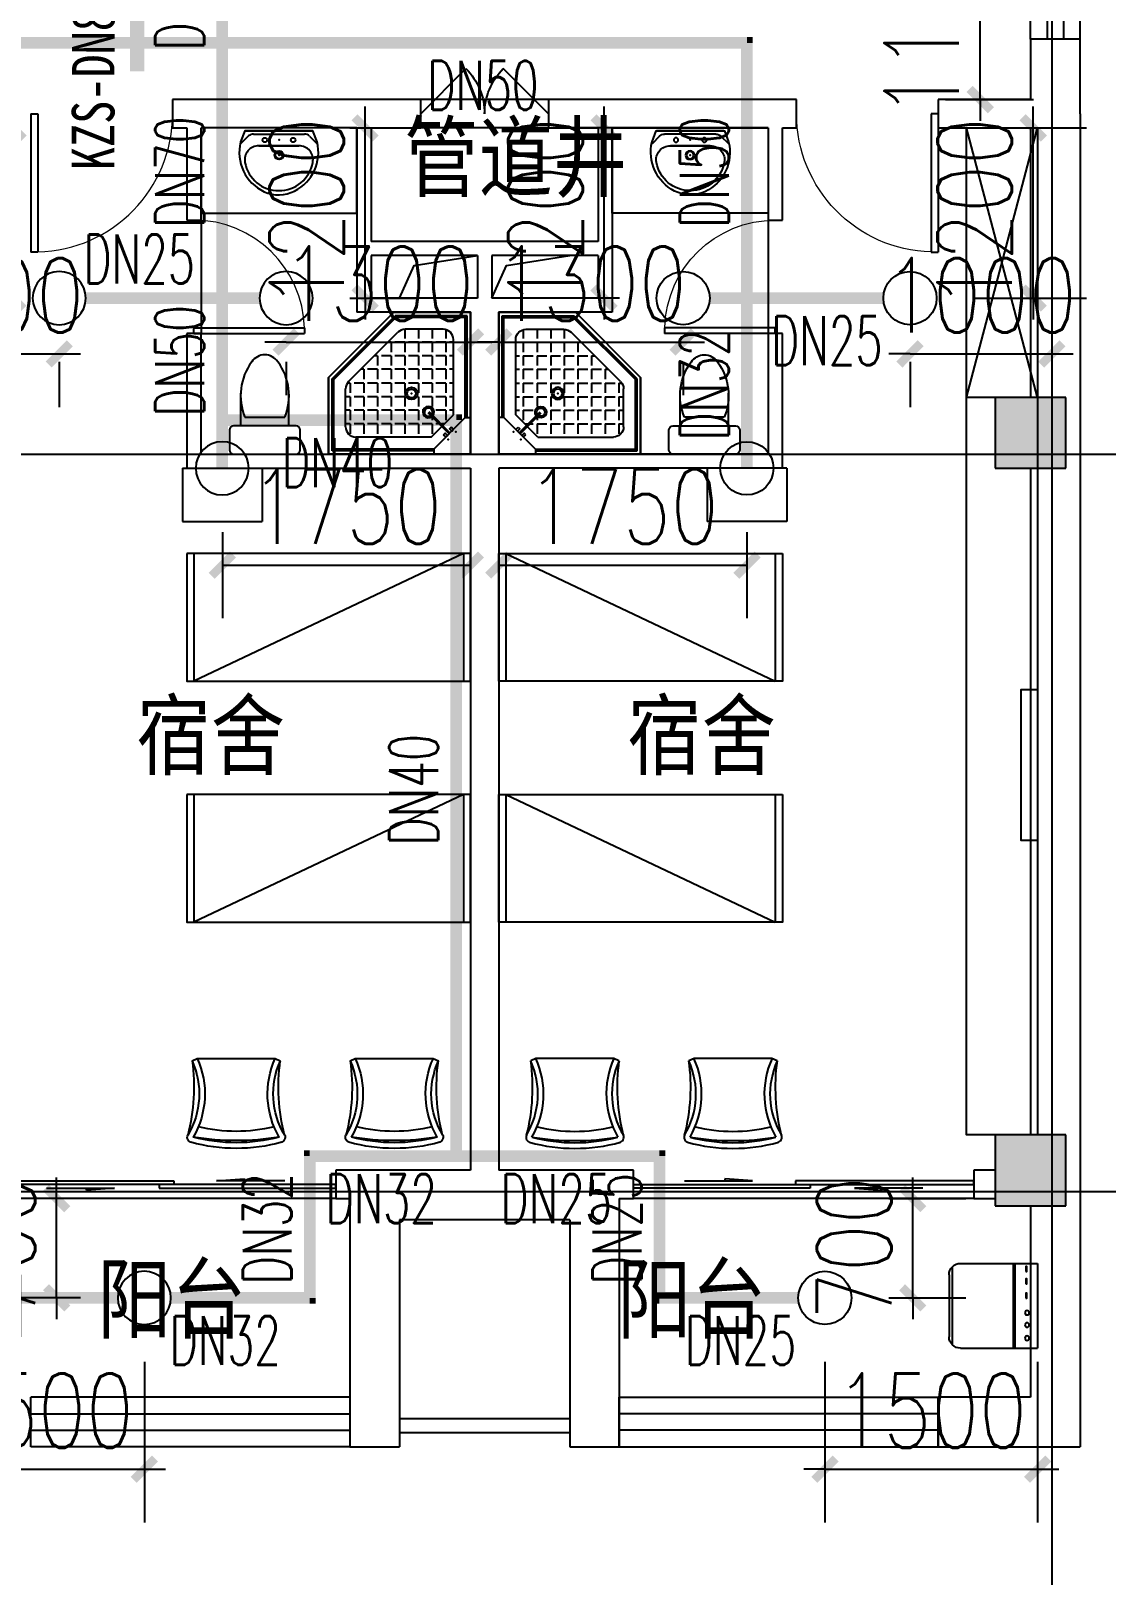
# Model space of a CAD drawing. Extents: x 0 to 2838408, y -923048 to 203859.
# Drawn here: x 2780763 to 2788346, y -689246 to -678357 of the extents above; entities that cross this region are included whole.
import ezdxf
from ezdxf.enums import TextEntityAlignment as Align

# ---------------------------------------------------------------- set-up
doc = ezdxf.new("R2010")
doc.units = 0
doc.header["$LTSCALE"] = 1000
for name, color, linetype in [('A-Fixt', 81, 'Continuous'), ('CLAYER', 7, 'Continuous'), ('COLUMN', 9, 'Continuous'), ('DOOR_FIRE', 4, 'Continuous'), ('DOTE', 8, 'Continuous'), ('E2-栏杆', 92, 'Continuous'), ('EQUIP_喷头', 7, 'Continuous'), ('PIPE-喷淋', 6, 'Continuous'), ('PUB_HATCH', 8, 'Continuous'), ('PUB_TEXT', 7, 'Continuous'), ('TEXT_喷淋', 7, 'Continuous'), ('TWT_DIM', 3, 'Continuous'), ('WALL', 9, 'Continuous'), ('WINDOW', 4, 'Continuous'), ('XREF', 8, 'Continuous'), ('抗震支吊架', 2, 'Continuous'), ('洁具', 213, 'Continuous'), ('配景', 3, 'Continuous')]:
    doc.layers.add(name, color=color, linetype=linetype)
doc.styles.add('_TCH_DIM_T3', font='SIMPLEX', dxfattribs={"width": 0.75, "bigfont": 'HZTXT'})
doc.styles.add('_TWT_PIPEDN', font='SIMPLEX', dxfattribs={"width": 0.8, "height": 2.3, "bigfont": 'HZTXT'})
doc.styles.add('kzcad', font='', dxfattribs={"width": 0.8})
doc.styles.get("Standard").update_dxf_attribs({"font": 'geniso.shx', "bigfont": 'hztxt.shx'})
doc.styles.get('kzcad').set_extended_font_data('SimSun')
doc.dimstyles.new('_TWT_ARCH&&150', dxfattribs={"dimtxt": 525, "dimasz": 150, "dimexe": 375, "dimexo": 450, "dimgap": 150, "dimtad": 1, "dimdec": 0, "dimzin": 0, "dimdsep": 46, "dimtxsty": '_TCH_DIM_T3', "dimblk": 'ARCHTICK', "dimcen": 0.09, "dimclrt": 7, "dimazin": 2, "dimtfac": 1, "dimtdec": 0, "dimtix": 1, "dimtmove": 2, "dimatfit": 3, "dimfxl": 1, "dimtolj": 1, "dimtzin": 0, "dimarcsym": 0})

# ---------------------------------------------------------------- blocks, each defined once
blk = doc.blocks.new('1F平面-CAD导入_dwg_Drawing4_t3_dwg_$plan$00001613-474159-1F-927810-1F')
at = {"layer": '洁具'}
for p, q in [((-30, 250), (-170, 250)), ((-200, 170), (-430, 170)), ((-260, -140), (-260, 140)), ((-200, -170), (-200, -220)), ((-170, -250), (-30, -250))]:
    blk.add_line(p, q, dxfattribs=at)
for points in [[(-200, 220), (-200, 170), (-200, -170), (-430, -170)], [(0, -220), (0, 220)]]:
    blk.add_lwpolyline(points, dxfattribs=at)
for centre, radius, start, end in [((-170, 220), 30, 90, 180), ((-30, 220), 30, 0, 90), ((-413, -227), 398, 67.4505, 126.6381), ((-590, 0), 110, 123.4509, 236.5491), ((-413, 227), 398, 233.3619, 292.5495), ((-170, -220), 30, 180, 270), ((-30, -220), 30, 270, 0)]:
    blk.add_arc(centre, radius, start, end, dxfattribs=at)
blk = doc.blocks.new('$lvtry$00000169')
at = {"color": 0}
for p, q in [((259, -36), (259, 0)), ((259, -36), (36, -259)), ((259, -24), (976, -24)), ((259, -36), (964, -36)), ((964, -36), (976, -24)), ((964, -36), (964, -525)), ((976, -24), (976, -530)), ((276, -120), (120, -276)), ((144, -151), (291, -298)), ((151, -144), (298, -291)), ((183, -213), (205, -213)), ((220, -213), (243, -213)), ((270, -213), (270, -143)), ((270, -213), (340, -213)), ((276, -120), (808, -120)), ((366, -213), (366, -143)), ((366, -213), (436, -213)), ((462, -213), (462, -143)), ((462, -213), (532, -213)), ((558, -213), (558, -143)), ((558, -213), (628, -213)), ((655, -213), (655, -143)), ((655, -213), (725, -213)), ((751, -213), (751, -143)), ((751, -213), (821, -213)), ((847, -213), (847, -143)), ((847, -213), (880, -213)), ((880, -192), (880, -460)), ((36, -259), (0, -259)), ((24, -259), (24, -976)), ((36, -259), (36, -964)), ((120, -276), (120, -808)), ((120, -309), (147, -309)), ((173, -309), (173, -239)), ((173, -309), (243, -309)), ((270, -263), (270, -239)), ((334, -309), (340, -309)), ((366, -309), (366, -239)), ((366, -309), (436, -309)), ((462, -309), (462, -239)), ((462, -309), (532, -309)), ((558, -309), (558, -239)), ((558, -309), (628, -309)), ((655, -309), (655, -239)), ((655, -309), (725, -309)), ((751, -309), (751, -239)), ((751, -309), (821, -309)), ((847, -309), (847, -239)), ((847, -309), (880, -309)), ((120, -405), (147, -405)), ((173, -405), (173, -335)), ((173, -405), (243, -405)), ((173, -501), (173, -431)), ((270, -405), (270, -335)), ((270, -405), (340, -405)), ((270, -501), (270, -431)), ((366, -405), (366, -335)), ((366, -405), (379, -405)), ((366, -501), (366, -431)), ((462, -405), (462, -335)), ((462, -405), (532, -405)), ((462, -501), (462, -431)), ((558, -405), (558, -335)), ((558, -405), (628, -405)), ((558, -501), (558, -431)), ((655, -405), (655, -335)), ((655, -405), (725, -405)), ((655, -501), (655, -431)), ((751, -405), (751, -335)), ((751, -405), (821, -405)), ((751, -501), (751, -431)), ((847, -405), (847, -335)), ((847, -405), (880, -405)), ((847, -501), (847, -431)), ((120, -501), (147, -501)), ((173, -501), (243, -501)), ((173, -598), (173, -528)), ((270, -501), (340, -501)), ((270, -598), (270, -528)), ((366, -501), (436, -501)), ((366, -598), (366, -528)), ((462, -501), (532, -501)), ((462, -598), (462, -528)), ((859, -511), (511, -859)), ((964, -525), (525, -964)), ((976, -530), (530, -976)), ((558, -501), (628, -501)), ((558, -598), (558, -528)), ((655, -501), (725, -501)), ((655, -598), (655, -528)), ((751, -501), (821, -501)), ((751, -598), (751, -528)), ((847, -501), (867, -501)), ((964, -525), (976, -530)), ((120, -598), (147, -598)), ((173, -598), (243, -598)), ((173, -694), (173, -624)), ((270, -598), (340, -598)), ((270, -694), (270, -624)), ((366, -598), (436, -598)), ((366, -694), (366, -624)), ((462, -598), (532, -598)), ((462, -694), (462, -624)), ((558, -598), (628, -598)), ((558, -694), (558, -624)), ((655, -598), (725, -598)), ((655, -694), (655, -624)), ((751, -598), (773, -598)), ((120, -694), (147, -694)), ((173, -694), (243, -694)), ((173, -790), (173, -720)), ((270, -694), (340, -694)), ((270, -790), (270, -720)), ((366, -694), (436, -694)), ((366, -790), (366, -720)), ((462, -694), (532, -694)), ((462, -790), (462, -720)), ((558, -694), (628, -694)), ((558, -790), (558, -720)), ((655, -694), (676, -694)), ((120, -790), (147, -790)), ((173, -790), (243, -790)), ((173, -878), (173, -816)), ((270, -790), (340, -790)), ((270, -880), (270, -816)), ((366, -790), (436, -790)), ((366, -880), (366, -816)), ((462, -790), (532, -790)), ((462, -880), (462, -816)), ((558, -790), (580, -790)), ((36, -964), (24, -976)), ((24, -976), (530, -976)), ((36, -964), (525, -964)), ((192, -880), (460, -880)), ((525, -964), (530, -976))]:
    blk.add_line(p, q, dxfattribs=at)
blk.add_lwpolyline([(0, 0), (0, -1000), (540, -1000), (1000, -540), (1000, 0)], close=True)
for points in [[(0, 0), (0, -1000)], [(0, 0), (1000, 0)], [(1000, 0), (1000, -540)], [(136, -190), (148, -178), (132, -162), (121, -174)], [(190, -136), (178, -148), (162, -132), (174, -121)], [(1000, -540), (540, -1000)], [(0, -1000), (540, -1000)]]:
    blk.add_lwpolyline(points, close=True, dxfattribs=at)
for radius in [43.8, 31.1]:
    blk.add_circle((416, -428), radius, dxfattribs=at)
for centre, radius, start, end in [((808, -192), 72, 0, 90), ((296, -296), 40.6, 142.583, 128.4197), ((296, -296), 28.6, 145.828, 125.6599), ((808, -460), 72, 315, 0), ((192, -808), 72, 180, 270), ((460, -808), 72, 270, 315)]:
    blk.add_arc(centre, radius, start, end, dxfattribs=at)
for p in [(156, -102, 0), (103, -156, 0), (416, -428, 0)]:
    blk.add_point(p, dxfattribs=at)
blk = doc.blocks.new('$lvtry$00000178')
at = {"color": 0}
for p, q in [((-238, 0), (238, 0)), ((-214, -36), (-272, -91)), ((-180, -23), (180, -23)), ((-142, -105), (140, -105)), ((140, -105), (-142, -105)), ((216, -37), (268, -91))]:
    blk.add_line(p, q, dxfattribs=at)
blk.add_lwpolyline([(-104, -430, 0.224698), (110, -425, 0.348046), (269, -79), (239, 0), (-241, 0), (-271, -79, 0.356844)], format="xyb", close=True, dxfattribs=at)
for centre, radius in [((-100, -65), 16.3), ((100, -65), 16.3), ((1, -172), 31.6)]:
    blk.add_circle(centre, radius, dxfattribs=at)
at = {"color": 0, "lineweight": 13}
blk.add_circle((1, -172), 23, dxfattribs=at)
at = {"color": 0}
for centre, radius, start, end in [((-142, -205), 100, 90, 190.5602), ((-180, -73), 50, 90, 133.181), ((140, -205), 100, 349.4398, 90), ((180, -73), 50, 44.5607, 90), ((-1, -179), 243, 190.5602, 349.4398)]:
    blk.add_arc(centre, radius, start, end, dxfattribs=at)
for p in [(0, -65), (1, -172)]:
    blk.add_point(p, dxfattribs=at)
blk = doc.blocks.new('A$C70365C93')
at = {"layer": '洁具'}
blk.add_lwpolyline([(-1900, 2300), (-1900, 1700), (-800, 1700), (-800, 2300)], close=True, dxfattribs=at)
blk.add_blockref('$lvtry$00000178', (-1350, 2280), dxfattribs=at)
at = {"layer": '洁具', "rotation": 180}
blk.add_blockref('$lvtry$00000169', (0, 0), dxfattribs=at)
at = {"layer": '洁具', "extrusion": (0, 0, -1), "xscale": -1, "zscale": -1, "rotation": 90}
blk.add_blockref('1F平面-CAD导入_dwg_Drawing4_t3_dwg_$plan$00001613-474159-1F-927810-1F', (1450, 0), dxfattribs=at)
blk = doc.blocks.new('单人床')
at = {"layer": 'A-Fixt'}
for p, q in [((47774, 13973), (48674, 13973)), ((47774, 12073), (48674, 13973)), ((47774, 12073), (48674, 12073))]:
    blk.add_line(p, q, dxfattribs=at)
blk.add_lwpolyline([(47774, 14023), (48674, 14023), (48674, 12023), (47774, 12023), (47774, 14023)], dxfattribs=at)
blk = doc.blocks.new('CH_AP01')
for p, q in [((-311, 17), (-275, 0)), ((-275, 0), (275, 0)), ((275, 0), (311, 17))]:
    blk.add_line(p, q)
for centre, radius, start, end in [((-307, 555), 37.8, 100.1859, 202.8359), ((0, -579), 1213, 74.7104, 105.2896), ((0, -579), 1173, 75.0287, 104.9713), ((0, -1278), 1857, 80.611, 99.389), ((-824, 250), 603, 335.5038, 30.2691), ((824, 250), 603, 149.7309, 204.4962), ((307, 555), 37.8, 337.1641, 79.8141), ((-1658, 202), 1360, 352.1659, 14.4283), ((-824, 250), 563, 335.5038, 31.0903), ((0, -579), 1093, 75.8767, 104.1233), ((824, 250), 563, 148.9097, 204.4962), ((1658, 202), 1360, 165.5717, 187.8341)]:
    blk.add_arc(centre, radius, start, end)
blk = doc.blocks.new('A$C61295E98')
at = {"color": 3}
for p, q in [((544, 598), (0, 598)), ((0, 598), (0, 0)), ((161, 598), (161, 0)), ((170, 0), (170, 598)), ((603, 572), (603, 26)), ((624, 518), (624, 80)), ((544, 0), (0, 0))]:
    blk.add_line(p, q, dxfattribs=at)
for points in [[(82, 540), (75, 540), (75, 577), (82, 577)], [(82, 453), (75, 453), (75, 490), (82, 490)], [(82, 353), (75, 353), (75, 389), (82, 389)]]:
    blk.add_lwpolyline(points, close=True, dxfattribs=at)
for centre in [(74, 250), (74, 164), (74, 71)]:
    blk.add_circle(centre, 15.7, dxfattribs=at)
for centre, start, end in [((544, 518), 360, 90), ((544, 80), 270, 0)]:
    blk.add_arc(centre, 80, start, end, dxfattribs=at)
blk = doc.blocks.new('宿舍')
at = {"layer": 'A-Fixt'}
for p, q in [((47854, 13802), (48354, 15702)), ((48354, 13802), (47854, 15702)), ((47854, 13802), (48354, 13802))]:
    blk.add_line(p, q, dxfattribs=at)
for points in [[(47854, 8602), (48354, 8602), (48354, 15702), (47854, 15702)], [(47854, 10676), (47970, 10676), (47970, 11743), (47854, 11743)]]:
    blk.add_lwpolyline(points, close=True, dxfattribs=at)
at = {"xscale": -1, "rotation": 90}
for p in [(63677, 60475), (63677, 58775)]:
    blk.add_blockref('单人床', p, dxfattribs=at)
at = {"layer": 'A-Fixt', "xscale": -1, "rotation": 180}
for p in [(50002, 9140), (51117, 9140)]:
    blk.add_blockref('CH_AP01', p, dxfattribs=at)
at = {"layer": '配景', "color": 252}
blk.add_blockref('A$C61295E98', (47854, 7097), dxfattribs=at)
blk = doc.blocks.new('$DorLib2D$00000116')
at = {"color": 0}
for p, q in [((-0.5, 0), (-0.146, 0.354)), ((0.5, 0), (0.146, 0.354))]:
    blk.add_line(p, q, dxfattribs=at)
for centre, start, end in [((-0.5, 0), 0, 45), ((0.5, 0), 135, 180)]:
    blk.add_arc(centre, 0.5, start, end, dxfattribs=at)
blk = doc.blocks.new('$WINLIB2D$00000001')
at = {"color": 0}
for points in [[(-0.5, 0.5), (-0.5, -0.5)], [(-0.5, 0.5), (0.5, 0.5)], [(0.5, -0.5), (0.5, 0.5)], [(0.5, 0.1667), (-0.5, 0.1667)], [(0.5, -0.1667), (-0.5, -0.1667)], [(-0.5, -0.5), (0.5, -0.5)]]:
    blk.add_lwpolyline(points, dxfattribs=at)
blk = doc.blocks.new('$DorLib2D$00000131')
at = {"color": 0, "linetype": 'Continuous'}
for p, q in [((0.15, 0.125), (0.2319, 0.1973)), ((0.2319, 0.1973), (0.2319, 0.125)), ((-0.5, 0.125), (-0.5, 0)), ((0.0192, 0.125), (-0.5, 0.125)), ((0.0192, 0), (0.0192, 0.125)), ((0.35, 0.125), (0.15, 0.125)), ((-0.5, 0), (0.0192, 0)), ((-0.024, 0), (0.5, 0)), ((-0.024, -0.125), (-0.024, 0)), ((0.5, 0), (0.5, -0.125)), ((-0.35, -0.125), (-0.15, -0.125)), ((-0.2319, -0.1973), (-0.2319, -0.125)), ((-0.15, -0.125), (-0.2319, -0.1973)), ((0.5, -0.125), (-0.024, -0.125))]:
    blk.add_line(p, q, dxfattribs=at)
blk = doc.blocks.new('$DorLib2D$00000001')
for p, q in [((0.45, 0.975), (0.5, 0.975)), ((0.45, 0), (0.45, 0.975)), ((0.5, 0), (0.5, 0.975)), ((0.5, 0), (0.45, 0))]:
    blk.add_line(p, q)
at = {"lineweight": 13}
blk.add_arc((0.475, 0), 0.975, 91.4693, 180, dxfattribs=at)
blk = doc.blocks.new('4F1')
at = {"layer": 'PUB_HATCH'}
for points in [[(2452016.7, -680941.3), (2451516.7, -680941.3), (2451516.7, -681441.3), (2452016.7, -681441.3)], [(2452016.7, -686141.3), (2451516.7, -686141.3), (2451516.7, -686641.3), (2452016.7, -686641.3)]]:
    blk.add_hatch(color=256, dxfattribs=at).paths.add_polyline_path(points)
for points in [[(2447316.7, -680241.3), (2447420.3, -680011), (2447866.7, -679941.3)], [(2447966.7, -680241.3), (2448070.3, -680011), (2448516.7, -679941.3)]]:
    blk.add_lwpolyline(points)
at = {"layer": 'COLUMN'}
for p, q in [((2452016.7, -680941.3), (2451516.7, -680941.3)), ((2451516.7, -680941.3), (2451516.7, -681441.3)), ((2452016.7, -681441.3), (2452016.7, -680941.3)), ((2451516.7, -681441.3), (2452016.7, -681441.3)), ((2452016.7, -686141.3), (2451516.7, -686141.3)), ((2451516.7, -686141.3), (2451516.7, -686641.3)), ((2452016.7, -686641.3), (2452016.7, -686141.3)), ((2451516.7, -686641.3), (2452016.7, -686641.3))]:
    blk.add_line(p, q, dxfattribs=at)
at = {"layer": 'DOOR_FIRE'}
for p, q in [((2448366.7, -678841.3), (2447466.7, -678841.3)), ((2448366.7, -679041.3), (2447466.7, -679041.3))]:
    blk.add_line(p, q, dxfattribs=at)
at = {"layer": 'DOTE'}
for p, q in [((2451916.7, -606941.3), (2451916.7, -690141.3)), ((2343216.7, -681341.3), (2453916.7, -681341.3)), ((2343216.7, -686541.3), (2453916.7, -686541.3)), ((2343216.7, -686541.3), (2453916.7, -686541.3))]:
    blk.add_line(p, q, dxfattribs=at)
at = {"layer": 'E2-栏杆'}
for points in [[(2447316.7, -688141.3), (2448516.7, -688141.3)], [(2447316.7, -688241.3), (2448516.7, -688241.3)]]:
    blk.add_lwpolyline(points, dxfattribs=at)
at = {"layer": 'WALL'}
for p, q in [((2452116.7, -678416.3), (2451766.7, -678416.3)), ((2451766.7, -678416.3), (2451766.7, -678841.3)), ((2452116.7, -678941.3), (2452116.7, -678416.3)), ((2445816.7, -678841.3), (2445716.7, -678841.3)), ((2445716.7, -678841.3), (2445716.7, -679041.3)), ((2447016.7, -678841.3), (2445816.7, -678841.3)), ((2447466.7, -678841.3), (2447016.7, -678841.3)), ((2447466.7, -679041.3), (2447466.7, -678841.3)), ((2448816.7, -678841.3), (2448366.7, -678841.3)), ((2448366.7, -678841.3), (2448366.7, -679041.3)), ((2450016.7, -678841.3), (2448816.7, -678841.3)), ((2450116.7, -678841.3), (2450016.7, -678841.3)), ((2450116.7, -679041.3), (2450116.7, -678841.3)), ((2451766.7, -678841.3), (2451116.7, -678841.3)), ((2451116.7, -678841.3), (2451116.7, -679041.3)), ((2452116.7, -678941.3), (2452116.7, -681191.3)), ((2445716.7, -679041.3), (2445816.7, -679041.3)), ((2445816.7, -679041.3), (2445816.7, -679691.3)), ((2447016.7, -679041.3), (2445916.7, -679041.3)), ((2445916.7, -679691.3), (2445916.7, -679041.3)), ((2447016.7, -679041.3), (2447016.7, -679841.3)), ((2447116.7, -679041.3), (2447466.7, -679041.3)), ((2447116.7, -679041.3), (2447116.7, -679841.3)), ((2448366.7, -679041.3), (2448716.7, -679041.3)), ((2448716.7, -679041.3), (2448716.7, -679841.3)), ((2449916.7, -679041.3), (2448816.7, -679041.3)), ((2448816.7, -679041.3), (2448816.7, -679841.3)), ((2449916.7, -679041.3), (2449916.7, -679691.3)), ((2450016.7, -679691.3), (2450016.7, -679041.3)), ((2450016.7, -679041.3), (2450116.7, -679041.3)), ((2451116.7, -679041.3), (2451766.7, -679041.3)), ((2451766.7, -679041.3), (2451766.7, -680941.3)), ((2445816.7, -679691.3), (2445916.7, -679691.3)), ((2449916.7, -679691.3), (2450016.7, -679691.3)), ((2447016.7, -679841.3), (2447016.7, -680341.3)), ((2447916.7, -679841.3), (2447116.7, -679841.3)), ((2448716.7, -679841.3), (2447916.7, -679841.3)), ((2448816.7, -679841.3), (2448816.7, -680341.3)), ((2447866.7, -679941.3), (2447116.7, -679941.3)), ((2447116.7, -679941.3), (2447116.7, -680241.3)), ((2447866.7, -679941.3), (2447866.7, -680241.3)), ((2448716.7, -679941.3), (2447966.7, -679941.3)), ((2447966.7, -679941.3), (2447966.7, -680241.3)), ((2448716.7, -679941.3), (2448716.7, -680241.3)), ((2447816.7, -680341.3), (2447016.7, -680341.3)), ((2447866.7, -680241.3), (2447116.7, -680241.3)), ((2447816.7, -680341.3), (2447816.7, -681341.3)), ((2448716.7, -680241.3), (2447966.7, -680241.3)), ((2448016.7, -680341.3), (2448016.7, -681341.3)), ((2448816.7, -680341.3), (2448016.7, -680341.3)), ((2445916.7, -680491.3), (2445816.7, -680491.3)), ((2445816.7, -680491.3), (2445816.7, -681441.3)), ((2445916.7, -681341.3), (2445916.7, -680491.3)), ((2450016.7, -680491.3), (2449916.7, -680491.3)), ((2449916.7, -680491.3), (2449916.7, -681341.3)), ((2450016.7, -681441.3), (2450016.7, -680491.3)), ((2452116.7, -681191.3), (2452116.7, -686541.3)), ((2445916.7, -681341.3), (2447816.7, -681341.3)), ((2449916.7, -681341.3), (2448016.7, -681341.3)), ((2445816.7, -681441.3), (2447816.7, -681441.3)), ((2447816.7, -681441.3), (2447816.7, -686391.3)), ((2450016.7, -681441.3), (2448016.7, -681441.3)), ((2448016.7, -681441.3), (2448016.7, -686391.3)), ((2451766.7, -681441.3), (2451766.7, -686141.3)), ((2447216.7, -686391.3), (2446866.7, -686391.3)), ((2446866.7, -686391.3), (2446866.7, -686591.3)), ((2447816.7, -686391.3), (2447216.7, -686391.3)), ((2448616.7, -686391.3), (2448016.7, -686391.3)), ((2448966.7, -686391.3), (2448616.7, -686391.3)), ((2448966.7, -686591.3), (2448966.7, -686391.3)), ((2451516.7, -686391.3), (2451366.7, -686391.3)), ((2451366.7, -686391.3), (2451366.7, -686591.3)), ((2452116.7, -686541.3), (2452116.7, -688341.3)), ((2446866.7, -686591.3), (2446966.7, -686591.3)), ((2446966.7, -686591.3), (2446966.7, -687991.3)), ((2448866.7, -686591.3), (2448866.7, -687991.3)), ((2448866.7, -686591.3), (2448966.7, -686591.3)), ((2451366.7, -686591.3), (2451516.7, -686591.3)), ((2451766.7, -686641.3), (2451766.7, -687991.3)), ((2447316.7, -686741.3), (2447316.7, -688341.3)), ((2447916.7, -686741.3), (2447316.7, -686741.3)), ((2448516.7, -686741.3), (2447916.7, -686741.3)), ((2448516.7, -686741.3), (2448516.7, -688341.3)), ((2446966.7, -687991.3), (2446966.7, -688341.3)), ((2448866.7, -688341.3), (2448866.7, -687991.3)), ((2451766.7, -687991.3), (2451116.7, -687991.3)), ((2451116.7, -687991.3), (2451116.7, -688341.3)), ((2446966.7, -688341.3), (2447316.7, -688341.3)), ((2448516.7, -688341.3), (2448866.7, -688341.3)), ((2451116.7, -688341.3), (2452116.7, -688341.3))]:
    blk.add_line(p, q, dxfattribs=at)
at = {"layer": 'WINDOW'}
for p, q in [((2445916.7, -679691.3), (2445916.7, -680491.3)), ((2449916.7, -679691.3), (2449916.7, -680491.3)), ((2446866.7, -686591.3), (2444466.7, -686591.3)), ((2451366.7, -686591.3), (2448966.7, -686591.3))]:
    blk.add_line(p, q, dxfattribs=at)
for name, p in [('宿舍', (2396162.9, -694743)), ('A$C70365C93', (2447816.7, -681341.3))]:
    blk.add_blockref(name, p)
at = {"xscale": -1, "rotation": 359.9999999999999}
for name, p in [('A$C70365C93', (2448016.7, -681341.3)), ('宿舍', (2499670.6, -694743))]:
    blk.add_blockref(name, p, dxfattribs=at)
at = {"layer": 'DOOR_FIRE', "xscale": 900, "yscale": -900, "zscale": 200, "rotation": 179.9999999994664}
blk.add_blockref('$DorLib2D$00000116', (2447916.7, -678941.3), dxfattribs=at)
at = {"layer": 'WINDOW'}
for name, p, xscale, yscale, zscale, rotation in [('$WINLIB2D$00000001', (2451941.7, -677716.3), -1400, 350, -1400, 269.9999999999944), ('$DorLib2D$00000001', (2445866.7, -680091.3), 800, 800, 800, 270), ('$DorLib2D$00000001', (2449966.7, -680091.3), 800, -800, 800, 270), ('$DorLib2D$00000131', (2445666.7, -686491.3), 2400, 200, 2400, 180), ('$DorLib2D$00000131', (2450166.7, -686491.3), -2400, 200, -2400, 180), ('$WINLIB2D$00000001', (2445841.7, -688166.3), 2249.999999993481, -350, 2249.999999993481, 180), ('$WINLIB2D$00000001', (2449991.7, -688166.3), -2249.999999993481, -350, -2249.999999993481, 180)]:
    blk.add_blockref(name, p, dxfattribs=dict(at, xscale=xscale, yscale=yscale, zscale=zscale, rotation=rotation))
at = {"layer": 'WINDOW', "yscale": -1000}
for p, xscale, zscale in [((2445216.7, -678941.3), -1000, -1000), ((2450616.7, -678941.3), 1000, 1000)]:
    blk.add_blockref('$DorLib2D$00000001', p, dxfattribs=dict(at, xscale=xscale, zscale=zscale))
at = {"layer": 'CLAYER'}
blk.add_text('管道井', height=525, dxfattribs=at).set_placement((2447349.1, -679528.3))
at = {"layer": 'PUB_TEXT'}
for s, p in [('宿舍', (2445460.1, -683605.1)), ('宿舍', (2448922, -683605.1)), ('阳台', (2445184.3, -687579.4)), ('阳台', (2448851.3, -687579.4))]:
    blk.add_text(s, height=525, dxfattribs=at).set_placement(p)
blk = doc.blocks.new('_ArchTick')
at = {"color": 0, "linetype": 'ByBlock', "const_width": 0.4}
blk.add_lwpolyline([(-0.5, -0.5), (0.5, 0.5)], dxfattribs=at)
blk = doc.blocks.new('*D2621')
at = {"layer": 'Defpoints', "color": 0, "linetype": 'ByBlock', "transparency": 16777216}
for p in [(2780063, -687291), (2781563, -687291), (2781563, -688499)]:
    blk.add_point(p, dxfattribs=at)
at = {"layer": 'TWT_DIM', "color": 0, "linetype": 'ByBlock', "lineweight": -2, "transparency": 16777216}
for p, q in [((2780063, -687741), (2780063, -688874)), ((2781563, -687741), (2781563, -688874)), ((2780063, -688499), (2779913, -688499)), ((2780063, -688499), (2781563, -688499)), ((2781563, -688499), (2781713, -688499))]:
    blk.add_line(p, q, dxfattribs=at)
at = {"layer": 'TWT_DIM', "color": 0, "linetype": 'ByBlock', "lineweight": -2, "transparency": 16777216, "xscale": 150, "yscale": 150, "zscale": 150}
blk.add_blockref('_ArchTick', (2780063, -688499), dxfattribs=at)
at = {"layer": 'TWT_DIM', "color": 0, "linetype": 'ByBlock', "lineweight": -2, "transparency": 16777216, "xscale": 150, "yscale": 150, "zscale": 150, "rotation": 180}
blk.add_blockref('_ArchTick', (2781563, -688499), dxfattribs=at)
at = {"layer": 'TWT_DIM', "color": 7, "linetype": 'ByBlock', "transparency": 16777216, "insert": (2780813, -688086), "char_height": 525, "attachment_point": 5, "style": '_TCH_DIM_T3'}
blk.add_mtext('\\A1;1500', dxfattribs=at)
blk = doc.blocks.new('*D2622')
at = {"layer": 'Defpoints', "color": 0, "linetype": 'ByBlock', "transparency": 16777216}
for p in [(2780944, -686591), (2781563, -686591), (2781563, -687291)]:
    blk.add_point(p, dxfattribs=at)
at = {"layer": 'TWT_DIM', "color": 0, "linetype": 'ByBlock', "lineweight": -2, "transparency": 16777216}
for p, q in [((2780944, -686591), (2780944, -686441)), ((2781113, -686591), (2780569, -686591)), ((2780944, -687291), (2780944, -686591)), ((2781113, -687291), (2780569, -687291)), ((2780944, -687291), (2780944, -687441))]:
    blk.add_line(p, q, dxfattribs=at)
at = {"layer": 'TWT_DIM', "color": 0, "linetype": 'ByBlock', "lineweight": -2, "transparency": 16777216, "xscale": 150, "yscale": 150, "zscale": 150}
for p, rotation in [((2780944, -686591), 270), ((2780944, -687291), 90)]:
    blk.add_blockref('_ArchTick', p, dxfattribs=dict(at, rotation=rotation))
at = {"layer": 'TWT_DIM', "color": 7, "linetype": 'ByBlock', "transparency": 16777216, "insert": (2780531, -686941), "char_height": 525, "attachment_point": 5, "rotation": 90, "style": '_TCH_DIM_T3'}
blk.add_mtext('\\A1;700', dxfattribs=at)
blk = doc.blocks.new('*D2623')
at = {"layer": 'Defpoints', "color": 0, "linetype": 'ByBlock', "transparency": 16777216}
for p in [(2784063, -680241), (2785363, -680241), (2785363, -680551)]:
    blk.add_point(p, dxfattribs=at)
at = {"layer": 'TWT_DIM', "color": 0, "linetype": 'ByBlock', "lineweight": -2, "transparency": 16777216}
for p, q in [((2784063, -680551), (2783913, -680551)), ((2784063, -680551), (2785363, -680551)), ((2785363, -680551), (2785513, -680551)), ((2784063, -680691), (2784063, -680926)), ((2785363, -680691), (2785363, -680926))]:
    blk.add_line(p, q, dxfattribs=at)
at = {"layer": 'TWT_DIM', "color": 0, "linetype": 'ByBlock', "lineweight": -2, "transparency": 16777216, "xscale": 150, "yscale": 150, "zscale": 150}
blk.add_blockref('_ArchTick', (2784063, -680551), dxfattribs=at)
at = {"layer": 'TWT_DIM', "color": 0, "linetype": 'ByBlock', "lineweight": -2, "transparency": 16777216, "xscale": 150, "yscale": 150, "zscale": 150, "rotation": 180}
blk.add_blockref('_ArchTick', (2785363, -680551), dxfattribs=at)
at = {"layer": 'TWT_DIM', "color": 7, "linetype": 'ByBlock', "transparency": 16777216, "insert": (2784713, -680139), "char_height": 525, "attachment_point": 5, "style": '_TCH_DIM_T3'}
blk.add_mtext('\\A1;1300', dxfattribs=at)
blk = doc.blocks.new('*D2624')
at = {"layer": 'Defpoints', "color": 0, "linetype": 'ByBlock', "transparency": 16777216}
for p in [(2782563, -680241), (2783863, -680241), (2783863, -680551)]:
    blk.add_point(p, dxfattribs=at)
at = {"layer": 'TWT_DIM', "color": 0, "linetype": 'ByBlock', "lineweight": -2, "transparency": 16777216}
for p, q in [((2782563, -680551), (2782413, -680551)), ((2782563, -680551), (2783863, -680551)), ((2783863, -680551), (2784013, -680551)), ((2782563, -680691), (2782563, -680926)), ((2783863, -680691), (2783863, -680926))]:
    blk.add_line(p, q, dxfattribs=at)
at = {"layer": 'TWT_DIM', "color": 0, "linetype": 'ByBlock', "lineweight": -2, "transparency": 16777216, "xscale": 150, "yscale": 150, "zscale": 150}
blk.add_blockref('_ArchTick', (2782563, -680551), dxfattribs=at)
at = {"layer": 'TWT_DIM', "color": 0, "linetype": 'ByBlock', "lineweight": -2, "transparency": 16777216, "xscale": 150, "yscale": 150, "zscale": 150, "rotation": 180}
blk.add_blockref('_ArchTick', (2783863, -680551), dxfattribs=at)
at = {"layer": 'TWT_DIM', "color": 7, "linetype": 'ByBlock', "transparency": 16777216, "insert": (2783213, -680139), "char_height": 525, "attachment_point": 5, "style": '_TCH_DIM_T3'}
blk.add_mtext('\\A1;1300', dxfattribs=at)
blk = doc.blocks.new('*D2625')
at = {"layer": 'Defpoints', "color": 0, "linetype": 'ByBlock', "transparency": 16777216}
for p in [(2786363, -687291), (2787863, -687291), (2787863, -688499)]:
    blk.add_point(p, dxfattribs=at)
at = {"layer": 'TWT_DIM', "color": 0, "linetype": 'ByBlock', "lineweight": -2, "transparency": 16777216}
for p, q in [((2786363, -687741), (2786363, -688874)), ((2787863, -687741), (2787863, -688874)), ((2786363, -688499), (2786213, -688499)), ((2786363, -688499), (2787863, -688499)), ((2787863, -688499), (2788013, -688499))]:
    blk.add_line(p, q, dxfattribs=at)
at = {"layer": 'TWT_DIM', "color": 0, "linetype": 'ByBlock', "lineweight": -2, "transparency": 16777216, "xscale": 150, "yscale": 150, "zscale": 150}
blk.add_blockref('_ArchTick', (2786363, -688499), dxfattribs=at)
at = {"layer": 'TWT_DIM', "color": 0, "linetype": 'ByBlock', "lineweight": -2, "transparency": 16777216, "xscale": 150, "yscale": 150, "zscale": 150, "rotation": 180}
blk.add_blockref('_ArchTick', (2787863, -688499), dxfattribs=at)
at = {"layer": 'TWT_DIM', "color": 7, "linetype": 'ByBlock', "transparency": 16777216, "insert": (2787113, -688086), "char_height": 525, "attachment_point": 5, "style": '_TCH_DIM_T3'}
blk.add_mtext('\\A1;1500', dxfattribs=at)
blk = doc.blocks.new('*D2626')
at = {"layer": 'Defpoints', "color": 0, "linetype": 'ByBlock', "transparency": 16777216}
for p in [(2786363, -686591), (2786982, -686591), (2786363, -687291)]:
    blk.add_point(p, dxfattribs=at)
at = {"layer": 'TWT_DIM', "color": 0, "linetype": 'ByBlock', "lineweight": -2, "transparency": 16777216}
for p, q in [((2786982, -686591), (2786982, -686441)), ((2786813, -686591), (2787357, -686591)), ((2786982, -687291), (2786982, -686591)), ((2786813, -687291), (2787357, -687291)), ((2786982, -687291), (2786982, -687441))]:
    blk.add_line(p, q, dxfattribs=at)
at = {"layer": 'TWT_DIM', "color": 0, "linetype": 'ByBlock', "lineweight": -2, "transparency": 16777216, "xscale": 150, "yscale": 150, "zscale": 150}
for p, rotation in [((2786982, -686591), 270), ((2786982, -687291), 90)]:
    blk.add_blockref('_ArchTick', p, dxfattribs=dict(at, rotation=rotation))
at = {"layer": 'TWT_DIM', "color": 7, "linetype": 'ByBlock', "transparency": 16777216, "insert": (2786569, -686941), "char_height": 525, "attachment_point": 5, "rotation": 90, "style": '_TCH_DIM_T3'}
blk.add_mtext('\\A1;700', dxfattribs=at)
blk = doc.blocks.new('*D2627')
at = {"layer": 'Defpoints', "color": 0, "linetype": 'ByBlock', "transparency": 16777216}
for p in [(2784063, -681441), (2785813, -681441), (2785813, -682124)]:
    blk.add_point(p, dxfattribs=at)
at = {"layer": 'TWT_DIM', "color": 0, "linetype": 'ByBlock', "lineweight": -2, "transparency": 16777216}
for p, q in [((2784063, -681891), (2784063, -682499)), ((2785813, -681891), (2785813, -682499)), ((2784063, -682124), (2785813, -682124))]:
    blk.add_line(p, q, dxfattribs=at)
at = {"layer": 'TWT_DIM', "color": 0, "linetype": 'ByBlock', "lineweight": -2, "transparency": 16777216, "xscale": 150, "yscale": 150, "zscale": 150, "rotation": 180}
blk.add_blockref('_ArchTick', (2784063, -682124), dxfattribs=at)
at = {"layer": 'TWT_DIM', "color": 0, "linetype": 'ByBlock', "lineweight": -2, "transparency": 16777216, "xscale": 150, "yscale": 150, "zscale": 150}
blk.add_blockref('_ArchTick', (2785813, -682124), dxfattribs=at)
at = {"layer": 'TWT_DIM', "color": 7, "linetype": 'ByBlock', "transparency": 16777216, "insert": (2784938, -681711), "char_height": 525, "attachment_point": 5, "style": '_TCH_DIM_T3'}
blk.add_mtext('\\A1;1750', dxfattribs=at)
blk = doc.blocks.new('*D2628')
at = {"layer": 'Defpoints', "color": 0, "linetype": 'ByBlock', "transparency": 16777216}
for p in [(2786963, -680241), (2787963, -680241), (2787963, -680635)]:
    blk.add_point(p, dxfattribs=at)
at = {"layer": 'TWT_DIM', "color": 0, "linetype": 'ByBlock', "lineweight": -2, "transparency": 16777216}
for p, q in [((2786963, -680635), (2786813, -680635)), ((2786963, -680635), (2787963, -680635)), ((2787963, -680635), (2788113, -680635)), ((2786963, -680691), (2786963, -681010)), ((2787963, -680691), (2787963, -681010))]:
    blk.add_line(p, q, dxfattribs=at)
at = {"layer": 'TWT_DIM', "color": 0, "linetype": 'ByBlock', "lineweight": -2, "transparency": 16777216, "xscale": 150, "yscale": 150, "zscale": 150}
blk.add_blockref('_ArchTick', (2786963, -680635), dxfattribs=at)
at = {"layer": 'TWT_DIM', "color": 0, "linetype": 'ByBlock', "lineweight": -2, "transparency": 16777216, "xscale": 150, "yscale": 150, "zscale": 150, "rotation": 180}
blk.add_blockref('_ArchTick', (2787963, -680635), dxfattribs=at)
at = {"layer": 'TWT_DIM', "color": 7, "linetype": 'ByBlock', "transparency": 16777216, "insert": (2787463, -680222), "char_height": 525, "attachment_point": 5, "style": '_TCH_DIM_T3'}
blk.add_mtext('\\A1;1000', dxfattribs=at)
blk = doc.blocks.new('*D2629')
at = {"layer": 'Defpoints', "color": 0, "linetype": 'ByBlock', "transparency": 16777216}
for p in [(2784805, -679041), (2785363, -679041), (2785363, -680241)]:
    blk.add_point(p, dxfattribs=at)
at = {"layer": 'TWT_DIM', "color": 0, "linetype": 'ByBlock', "lineweight": -2, "transparency": 16777216}
for p, q in [((2784805, -679041), (2784805, -678891)), ((2784913, -679041), (2784430, -679041)), ((2784805, -680241), (2784805, -679041)), ((2784913, -680241), (2784430, -680241)), ((2784805, -680241), (2784805, -680391))]:
    blk.add_line(p, q, dxfattribs=at)
at = {"layer": 'TWT_DIM', "color": 0, "linetype": 'ByBlock', "lineweight": -2, "transparency": 16777216, "xscale": 150, "yscale": 150, "zscale": 150}
for p, rotation in [((2784805, -679041), 270), ((2784805, -680241), 90)]:
    blk.add_blockref('_ArchTick', p, dxfattribs=dict(at, rotation=rotation))
at = {"layer": 'TWT_DIM', "color": 7, "linetype": 'ByBlock', "transparency": 16777216, "insert": (2784392, -679641), "char_height": 525, "attachment_point": 5, "rotation": 90, "style": '_TCH_DIM_T3'}
blk.add_mtext('\\A1;1200', dxfattribs=at)
blk = doc.blocks.new('*D2630')
at = {"layer": 'Defpoints', "color": 0, "linetype": 'ByBlock', "transparency": 16777216}
for p in [(2786963, -679041), (2787832, -679041), (2786963, -680241)]:
    blk.add_point(p, dxfattribs=at)
at = {"layer": 'TWT_DIM', "color": 0, "linetype": 'ByBlock', "lineweight": -2, "transparency": 16777216}
for p, q in [((2787832, -679041), (2787832, -678891)), ((2787413, -679041), (2788207, -679041)), ((2787832, -680241), (2787832, -679041)), ((2787413, -680241), (2788207, -680241)), ((2787832, -680241), (2787832, -680391))]:
    blk.add_line(p, q, dxfattribs=at)
at = {"layer": 'TWT_DIM', "color": 0, "linetype": 'ByBlock', "lineweight": -2, "transparency": 16777216, "xscale": 150, "yscale": 150, "zscale": 150}
for p, rotation in [((2787832, -679041), 270), ((2787832, -680241), 90)]:
    blk.add_blockref('_ArchTick', p, dxfattribs=dict(at, rotation=rotation))
at = {"layer": 'TWT_DIM', "color": 7, "linetype": 'ByBlock', "transparency": 16777216, "insert": (2787419, -679641), "char_height": 525, "attachment_point": 5, "rotation": 90, "style": '_TCH_DIM_T3'}
blk.add_mtext('\\A1;1200', dxfattribs=at)
blk = doc.blocks.new('*D2631')
at = {"layer": 'Defpoints', "color": 0, "linetype": 'ByBlock', "transparency": 16777216}
for p in [(2782113, -681441), (2783863, -681441), (2783863, -682124)]:
    blk.add_point(p, dxfattribs=at)
at = {"layer": 'TWT_DIM', "color": 0, "linetype": 'ByBlock', "lineweight": -2, "transparency": 16777216}
for p, q in [((2782113, -681891), (2782113, -682499)), ((2783863, -681891), (2783863, -682499)), ((2782113, -682124), (2783863, -682124))]:
    blk.add_line(p, q, dxfattribs=at)
at = {"layer": 'TWT_DIM', "color": 0, "linetype": 'ByBlock', "lineweight": -2, "transparency": 16777216, "xscale": 150, "yscale": 150, "zscale": 150, "rotation": 180}
blk.add_blockref('_ArchTick', (2782113, -682124), dxfattribs=at)
at = {"layer": 'TWT_DIM', "color": 0, "linetype": 'ByBlock', "lineweight": -2, "transparency": 16777216, "xscale": 150, "yscale": 150, "zscale": 150}
blk.add_blockref('_ArchTick', (2783863, -682124), dxfattribs=at)
at = {"layer": 'TWT_DIM', "color": 7, "linetype": 'ByBlock', "transparency": 16777216, "insert": (2782988, -681711), "char_height": 525, "attachment_point": 5, "style": '_TCH_DIM_T3'}
blk.add_mtext('\\A1;1750', dxfattribs=at)
blk = doc.blocks.new('*D2632')
at = {"layer": 'Defpoints', "color": 0, "linetype": 'ByBlock', "transparency": 16777216}
for p in [(2779963, -680241), (2780963, -680241), (2780963, -680635)]:
    blk.add_point(p, dxfattribs=at)
at = {"layer": 'TWT_DIM', "color": 0, "linetype": 'ByBlock', "lineweight": -2, "transparency": 16777216}
for p, q in [((2779963, -680635), (2779813, -680635)), ((2779963, -680635), (2780963, -680635)), ((2780963, -680635), (2781113, -680635)), ((2779963, -680691), (2779963, -681010)), ((2780963, -680691), (2780963, -681010))]:
    blk.add_line(p, q, dxfattribs=at)
at = {"layer": 'TWT_DIM', "color": 0, "linetype": 'ByBlock', "lineweight": -2, "transparency": 16777216, "xscale": 150, "yscale": 150, "zscale": 150}
blk.add_blockref('_ArchTick', (2779963, -680635), dxfattribs=at)
at = {"layer": 'TWT_DIM', "color": 0, "linetype": 'ByBlock', "lineweight": -2, "transparency": 16777216, "xscale": 150, "yscale": 150, "zscale": 150, "rotation": 180}
blk.add_blockref('_ArchTick', (2780963, -680635), dxfattribs=at)
at = {"layer": 'TWT_DIM', "color": 7, "linetype": 'ByBlock', "transparency": 16777216, "insert": (2780463, -680222), "char_height": 525, "attachment_point": 5, "style": '_TCH_DIM_T3'}
blk.add_mtext('\\A1;1000', dxfattribs=at)
blk = doc.blocks.new('*D2633')
at = {"layer": 'Defpoints', "color": 0, "linetype": 'ByBlock', "transparency": 16777216}
for p in [(2782563, -679041), (2783120, -679041), (2782563, -680241)]:
    blk.add_point(p, dxfattribs=at)
at = {"layer": 'TWT_DIM', "color": 0, "linetype": 'ByBlock', "lineweight": -2, "transparency": 16777216}
for p, q in [((2783120, -679041), (2783120, -678891)), ((2783013, -679041), (2783495, -679041)), ((2783120, -680241), (2783120, -679041)), ((2783013, -680241), (2783495, -680241)), ((2783120, -680241), (2783120, -680391))]:
    blk.add_line(p, q, dxfattribs=at)
at = {"layer": 'TWT_DIM', "color": 0, "linetype": 'ByBlock', "lineweight": -2, "transparency": 16777216, "xscale": 150, "yscale": 150, "zscale": 150}
for p, rotation in [((2783120, -679041), 270), ((2783120, -680241), 90)]:
    blk.add_blockref('_ArchTick', p, dxfattribs=dict(at, rotation=rotation))
at = {"layer": 'TWT_DIM', "color": 7, "linetype": 'ByBlock', "transparency": 16777216, "insert": (2782708, -679641), "char_height": 525, "attachment_point": 5, "rotation": 90, "style": '_TCH_DIM_T3'}
blk.add_mtext('\\A1;1200', dxfattribs=at)
blk = doc.blocks.new('*D2634')
at = {"layer": 'Defpoints', "color": 0, "linetype": 'ByBlock', "transparency": 16777216}
for p in [(2780636, -679041), (2780963, -679041), (2780963, -680241)]:
    blk.add_point(p, dxfattribs=at)
at = {"layer": 'TWT_DIM', "color": 0, "linetype": 'ByBlock', "lineweight": -2, "transparency": 16777216}
for p, q in [((2780636, -679041), (2780636, -678891)), ((2780513, -679041), (2780261, -679041)), ((2780636, -680241), (2780636, -679041)), ((2780513, -680241), (2780261, -680241)), ((2780636, -680241), (2780636, -680391))]:
    blk.add_line(p, q, dxfattribs=at)
at = {"layer": 'TWT_DIM', "color": 0, "linetype": 'ByBlock', "lineweight": -2, "transparency": 16777216, "xscale": 150, "yscale": 150, "zscale": 150}
for p, rotation in [((2780636, -679041), 270), ((2780636, -680241), 90)]:
    blk.add_blockref('_ArchTick', p, dxfattribs=dict(at, rotation=rotation))
at = {"layer": 'TWT_DIM', "color": 7, "linetype": 'ByBlock', "transparency": 16777216, "insert": (2780224, -679641), "char_height": 525, "attachment_point": 5, "rotation": 90, "style": '_TCH_DIM_T3'}
blk.add_mtext('\\A1;1200', dxfattribs=at)
blk = doc.blocks.new('*D2635')
at = {"layer": 'Defpoints', "color": 0, "linetype": 'ByBlock', "transparency": 16777216}
for p in [(2786763, -677741), (2787458, -677741), (2786763, -678841)]:
    blk.add_point(p, dxfattribs=at)
at = {"layer": 'TWT_DIM', "color": 0, "linetype": 'ByBlock', "lineweight": -2, "transparency": 16777216}
for p, q in [((2787458, -677741), (2787458, -677591)), ((2787213, -677741), (2787833, -677741)), ((2787458, -678841), (2787458, -677741)), ((2787213, -678841), (2787833, -678841)), ((2787458, -678841), (2787458, -678991))]:
    blk.add_line(p, q, dxfattribs=at)
at = {"layer": 'TWT_DIM', "color": 0, "linetype": 'ByBlock', "lineweight": -2, "transparency": 16777216, "xscale": 150, "yscale": 150, "zscale": 150}
for p, rotation in [((2787458, -677741), 270), ((2787458, -678841), 90)]:
    blk.add_blockref('_ArchTick', p, dxfattribs=dict(at, rotation=rotation))
at = {"layer": 'TWT_DIM', "color": 7, "linetype": 'ByBlock', "transparency": 16777216, "insert": (2787045, -678291), "char_height": 525, "attachment_point": 5, "rotation": 90, "style": '_TCH_DIM_T3'}
blk.add_mtext('\\A1;1100', dxfattribs=at)
blk = doc.blocks.new('$TwtSys$00000125')
blk.add_circle((0, 0, 0), 1)
blk = doc.blocks.new('$TwtSys$00000131')
for p, q in [((-1.5, 0), (-1.5, 2)), ((-1.5, 2), (1.5, 2)), ((1.5, 0, 0), (1.5, 2, 0)), ((-1.5, 0), (-1, 0)), ((1, 0, 0), (1.5, 0, 0))]:
    blk.add_line(p, q)
blk.add_circle((0, 0), 1)

msp = doc.modelspace()

# ---------------------------------------------------------------- hatches: boundary and pattern name
at = {"layer": 'PIPE-喷淋', "linetype": 'ByBlock'}
for points in [[(2785812.5, -678441.3), (2785812.5, -678400), (2785853.8, -678400)], [(2785812.5, -678441.3), (2785853.8, -678441.3), (2785853.8, -678400)], [(2783762.5, -681101.8), (2783762.5, -681060.6), (2783803.8, -681060.6)], [(2783762.5, -681101.8), (2783803.8, -681101.8), (2783803.8, -681060.6)], [(2782729.3, -686291.3), (2782729.3, -686250), (2782688.1, -686250)], [(2782729.3, -686291.3), (2782688.1, -686291.3), (2782688.1, -686250)], [(2785195.8, -686291.3), (2785195.8, -686250), (2785237, -686250)], [(2785195.8, -686291.3), (2785237, -686291.3), (2785237, -686250)], [(2782729.3, -687291.3), (2782770.6, -687291.3), (2782770.6, -687332.5)], [(2782729.3, -687291.3), (2782729.3, -687332.5), (2782770.6, -687332.5)], [(2785195.8, -687291.3), (2785154.5, -687291.3), (2785154.5, -687332.5)], [(2785195.8, -687291.3), (2785195.8, -687332.5), (2785154.5, -687332.5)]]:
    msp.add_hatch(color=256, dxfattribs=at).paths.add_polyline_path(points)

# ---------------------------------------------------------------- linework, layer by layer
at = {"layer": 'PIPE-喷淋', "linetype": 'ByBlock', "ltscale": 1.5, "const_width": 82.5}
for points in [[(2782112.5, -677741.3), (2782112.5, -678441.3)], [(2777862.5, -678441.3), (2782112.5, -678441.3)], [(2782112.5, -678441.3), (2785812.5, -678441.3)], [(2782112.5, -680241.3), (2782112.5, -678441.3)], [(2785812.5, -680241.3), (2785812.5, -678441.3)], [(2781150, -680241.3), (2782112.5, -680241.3)], [(2782112.5, -680241.3), (2782375, -680241.3)], [(2782112.5, -681101.8), (2782112.5, -680241.3)], [(2785550, -680241.3), (2785812.5, -680241.3)], [(2785812.5, -680241.3), (2786775, -680241.3)], [(2785812.5, -681441.3), (2785812.5, -680241.3)], [(2782112.5, -681441.3), (2782112.5, -681101.8)], [(2782112.5, -681101.8), (2783762.5, -681101.8)], [(2783762.5, -681101.8), (2783762.5, -686291.3)], [(2783762.5, -686291.3), (2782729.3, -686291.3)], [(2782729.3, -686291.3), (2782729.3, -687291.3)], [(2783762.5, -686291.3), (2785195.8, -686291.3)], [(2785195.8, -686291.3), (2785195.8, -687291.3)], [(2781375, -687291.3), (2778550, -687291.3)], [(2782729.3, -687291.3), (2781750, -687291.3)], [(2785195.8, -687291.3), (2786175, -687291.3)]]:
    msp.add_lwpolyline(points, dxfattribs=at)
at = {"layer": '抗震支吊架', "color": 4, "const_width": 100}
msp.add_lwpolyline([(2781512.5, -678641.3), (2781512.5, -678241.3)], dxfattribs=at)

# ---------------------------------------------------------------- block references
at = {"layer": 'EQUIP_喷头', "linetype": 'ByBlock', "xscale": 187.5, "yscale": -187.5, "zscale": 187.5}
for name, p in [('$TwtSys$00000125', (2780962.5, -680241.3)), ('$TwtSys$00000125', (2782562.5, -680241.3)), ('$TwtSys$00000131', (2782112.5, -681441.3)), ('$TwtSys$00000125', (2781562.5, -687291.3))]:
    msp.add_blockref(name, p, dxfattribs=at)
at = {"layer": 'EQUIP_喷头', "linetype": 'ByBlock', "xscale": 187.5, "yscale": 187.5, "zscale": 187.5, "rotation": 180}
for name, p in [('$TwtSys$00000125', (2785362.5, -680241.3)), ('$TwtSys$00000125', (2786962.5, -680241.3)), ('$TwtSys$00000131', (2785812.5, -681441.3)), ('$TwtSys$00000125', (2786362.5, -687291.3))]:
    msp.add_blockref(name, p, dxfattribs=at)
at = {"layer": 'XREF'}
msp.add_blockref('4F1', (336045.8, 0), dxfattribs=at)

# ---------------------------------------------------------------- texts
at = {"layer": 'TEXT_喷淋', "color": 251, "linetype": 'ByBlock', "style": '_TWT_PIPEDN', "width": 0.64}
for s, p in [('DN50', (2781985, -678496.1)), ('DN50', (2785685, -679746.1)), ('DN50', (2781985, -681076.4)), ('DN32', (2785685, -681246.1)), ('DN40', (2783635, -684101.4)), ('DN32', (2782601.8, -687196.1)), ('DN25', (2785068.3, -687196.1))]:
    msp.add_text(s, height=345, rotation=90, dxfattribs=at).set_placement(p)
for s, p in [('DN50', (2783557.7, -678913.8)), ('DN25', (2781132.7, -680137.1)), ('DN25', (2785982.7, -680713.8)), ('DN40', (2782532.7, -681574.3)), ('DN32', (2782841.1, -686763.8)), ('DN25', (2784074.4, -686763.8)), ('DN32', (2781741.1, -687763.8)), ('DN25', (2785374.4, -687763.8))]:
    msp.add_text(s, height=345, dxfattribs=at).set_placement(p)
at = {"layer": 'TEXT_喷淋', "linetype": 'ByBlock', "style": '_TWT_PIPEDN', "width": 0.64}
msp.add_text('DN70', height=345, rotation=90, dxfattribs=at).set_placement((2781985, -679746.1))
at = {"layer": '抗震支吊架', "color": 4, "style": 'kzcad', "width": 0.8}
msp.add_text('KZS-DN80-TL', height=300, rotation=89.88539, dxfattribs=at).set_placement((2781352.5, -678441.3), align=Align.CENTER)

# ---------------------------------------------------------------- dimensions: what is measured, and where the dimension line sits
at = {"layer": 'TWT_DIM', "linetype": 'ByBlock'}
for p1, p2, distance, picture, middle in [((2786762.5, -678841.3), (2786762.5, -677741.3), -695.4, '*D2635', (2787045.4, -678291.3)), ((2780962.5, -680241.3), (2780962.5, -679041.3), 326.4, '*D2634', (2780223.7, -679641.3)), ((2782562.5, -680241.3), (2782562.5, -679041.3), -557.7, '*D2633', (2782707.8, -679641.3)), ((2785362.5, -680241.3), (2785362.5, -679041.3), 557.7, '*D2629', (2784392.3, -679641.3)), ((2786962.5, -680241.3), (2786962.5, -679041.3), -869.3, '*D2630', (2787419.3, -679641.3)), ((2782562.5, -680241.3), (2783862.5, -680241.3), -309.8, '*D2624', (2783212.5, -680138.6)), ((2784062.5, -680241.3), (2785362.5, -680241.3), -309.8, '*D2623', (2784712.5, -680138.6)), ((2779962.5, -680241.3), (2780962.5, -680241.3), -393.4, '*D2632', (2780462.5, -680222.1)), ((2786962.5, -680241.3), (2787962.5, -680241.3), -393.4, '*D2628', (2787462.5, -680222.1)), ((2782112.5, -681441.3), (2783862.5, -681441.3), -682.4, '*D2631', (2782987.5, -681711.2)), ((2784062.5, -681441.3), (2785812.5, -681441.3), -682.4, '*D2627', (2784937.5, -681711.2)), ((2781562.5, -687291.3), (2781562.5, -686591.3), 619, '*D2622', (2780531, -686941.3)), ((2786362.5, -687291.3), (2786362.5, -686591.3), -619, '*D2626', (2786569, -686941.3)), ((2780062.5, -687291.3), (2781562.5, -687291.3), -1207.4, '*D2621', (2780812.5, -688086.2)), ((2786362.5, -687291.3), (2787862.5, -687291.3), -1207.4, '*D2625', (2787112.5, -688086.2))]:
    dim = msp.add_aligned_dim(p1=p1, p2=p2, distance=distance, dimstyle='_TWT_ARCH&&150', dxfattribs=at)
    dim.commit()
    dim.dimension.update_dxf_attribs({"geometry": picture, "text_midpoint": middle})

doc.saveas('drawing.dxf')
